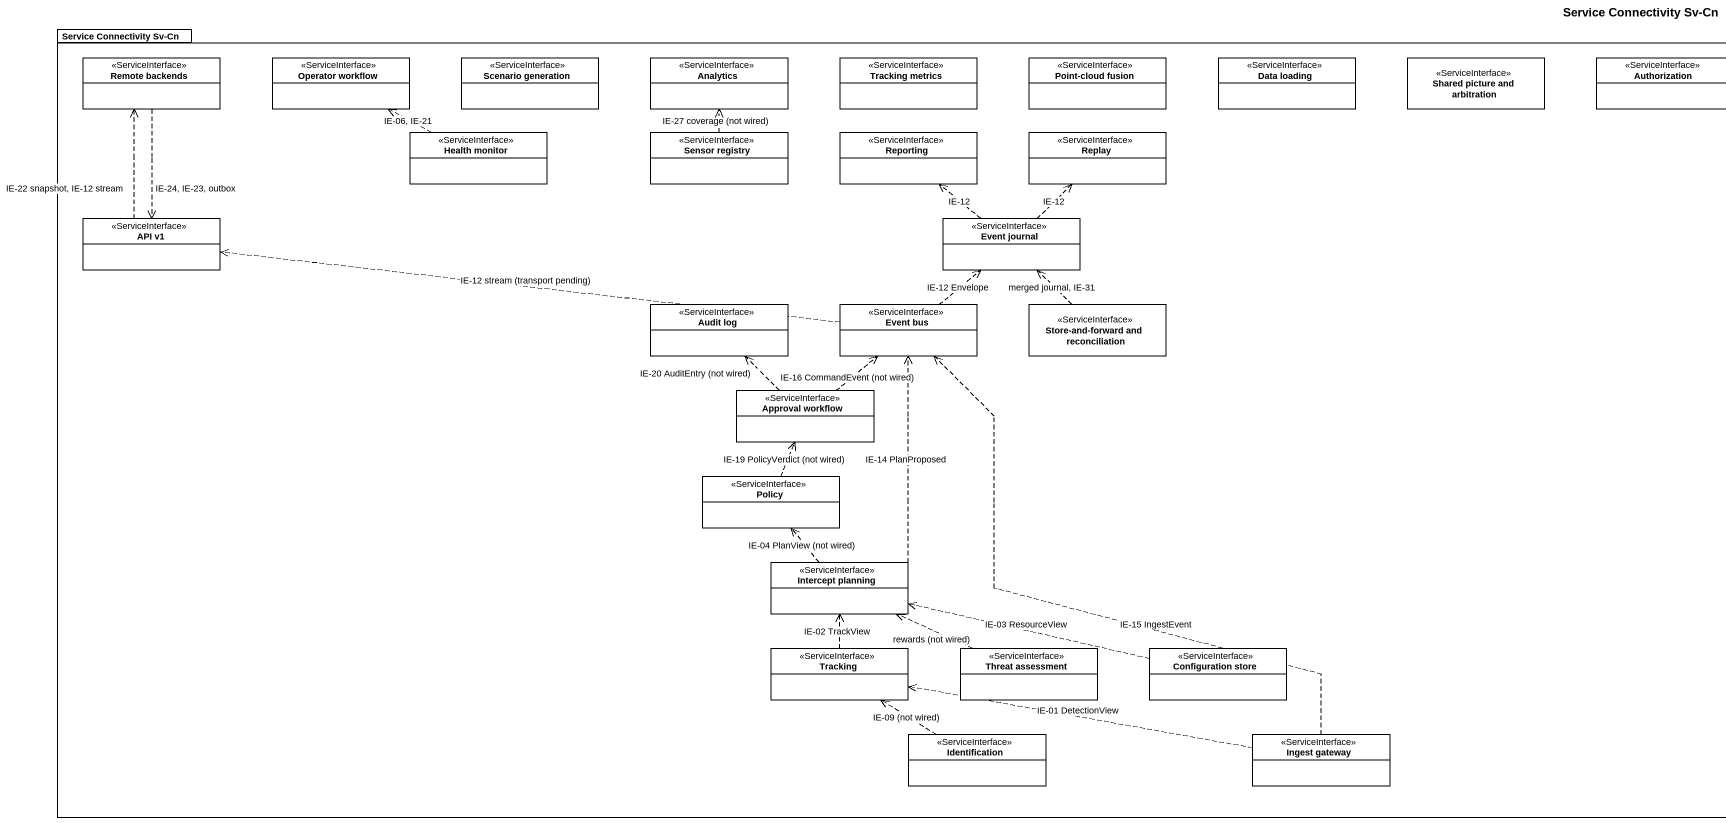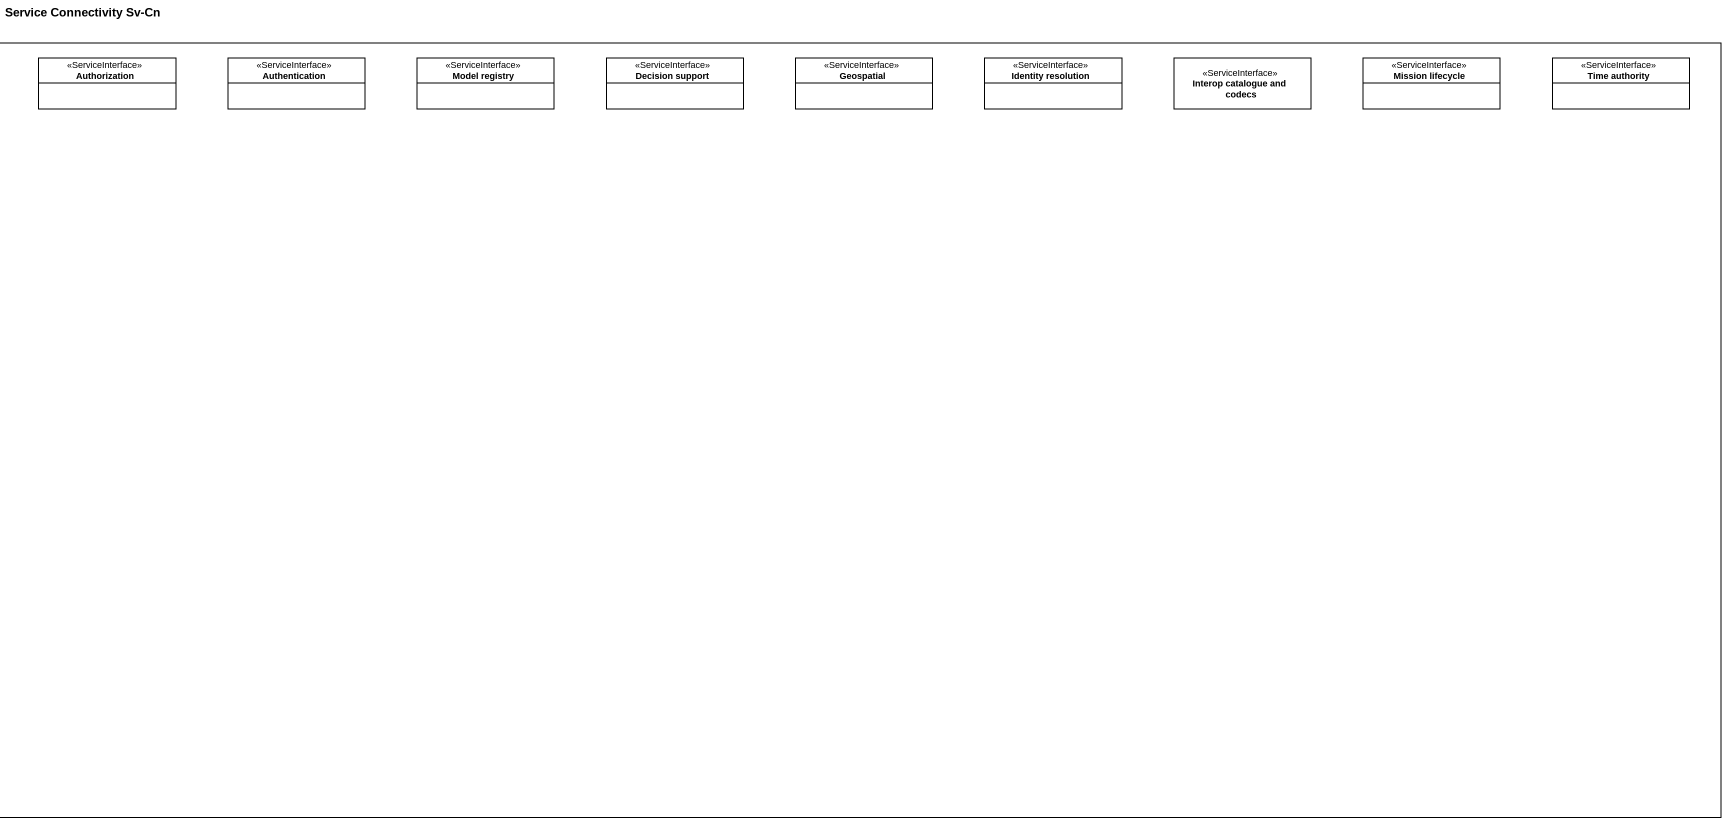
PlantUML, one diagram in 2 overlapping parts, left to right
@startuml
title Service Connectivity Sv-Cn
hide circle
hide empty members
package "Service Connectivity Sv-Cn" as Service_Connectivity_Sv_Cn {
  class "Remote backends" as Remote_backends <<ServiceInterface>>
  class "Operator workflow" as Operator_workflow <<ServiceInterface>>
  class "Scenario generation" as Scenario_generation <<ServiceInterface>>
  class Analytics <<ServiceInterface>>
  class "Tracking metrics" as Tracking_metrics <<ServiceInterface>>
  class "Point-cloud fusion" as Point_cloud_fusion <<ServiceInterface>>
  class "Data loading" as Data_loading <<ServiceInterface>>
  class "Shared picture and arbitration" as Shared_picture_and <<ServiceInterface>>
  class Authorization <<ServiceInterface>>
  class Authentication <<ServiceInterface>>
  class "Model registry" as Model_registry <<ServiceInterface>>
  class "Decision support" as Decision_support <<ServiceInterface>>
  class Geospatial <<ServiceInterface>>
  class "Identity resolution" as Identity_resolution <<ServiceInterface>>
  class "Interop catalogue and codecs" as Interop_catalogue_and_codecs <<ServiceInterface>>
  class "Mission lifecycle" as Mission_lifecycle <<ServiceInterface>>
  class "Time authority" as Time_authority <<ServiceInterface>>
  class "Health monitor" as Health_monitor <<ServiceInterface>>
  class "Sensor registry" as Sensor_registry <<ServiceInterface>>
  class Reporting <<ServiceInterface>>
  class Replay <<ServiceInterface>>
  class "API v1" as API_v1 <<ServiceInterface>>
  class "Event journal" as Event_journal <<ServiceInterface>>
  class "Audit log" as Audit_log <<ServiceInterface>>
  class "Event bus" as Event_bus <<ServiceInterface>>
  class "Store-and-forward and reconciliation" as Store_and_forward_and <<ServiceInterface>>
  class "Approval workflow" as Approval_workflow <<ServiceInterface>>
  class Policy <<ServiceInterface>>
  class "Intercept planning" as Intercept_planning <<ServiceInterface>>
  class Tracking <<ServiceInterface>>
  class "Threat assessment" as Threat_assessment <<ServiceInterface>>
  class "Configuration store" as Configuration_store <<ServiceInterface>>
  class Identification <<ServiceInterface>>
  class "Ingest gateway" as Ingest_gateway <<ServiceInterface>>
}
Remote_backends ..> API_v1 : IE-24, IE-23, outbox
Health_monitor .left.> Operator_workflow : IE-06, IE-21
Sensor_registry .up.> Analytics : IE-27 coverage (not wired)
API_v1 .up.> Remote_backends : IE-22 snapshot, IE-12 stream
Event_journal .up.> Reporting : IE-12
Event_journal .up.> Replay : IE-12
Event_bus .left.> API_v1 : IE-12 stream (transport pending)
Event_bus .up.> Event_journal : IE-12 Envelope
Store_and_forward_and .up.> Event_journal : merged journal, IE-31
Approval_workflow .up.> Audit_log : IE-20 AuditEntry (not wired)
Approval_workflow .up.> Event_bus : IE-16 CommandEvent (not wired)
Policy .up.> Approval_workflow : IE-19 PolicyVerdict (not wired)
Intercept_planning .up.> Event_bus : IE-14 PlanProposed
Intercept_planning .up.> Policy : IE-04 PlanView (not wired)
Tracking .up.> Intercept_planning : IE-02 TrackView
Threat_assessment .left.> Intercept_planning : rewards (not wired)
Configuration_store .left.> Intercept_planning : IE-03 ResourceView
Identification .up.> Tracking : IE-09 (not wired)
Ingest_gateway .up.> Event_bus : IE-15 IngestEvent
Ingest_gateway .left.> Tracking : IE-01 DetectionView
@enduml
